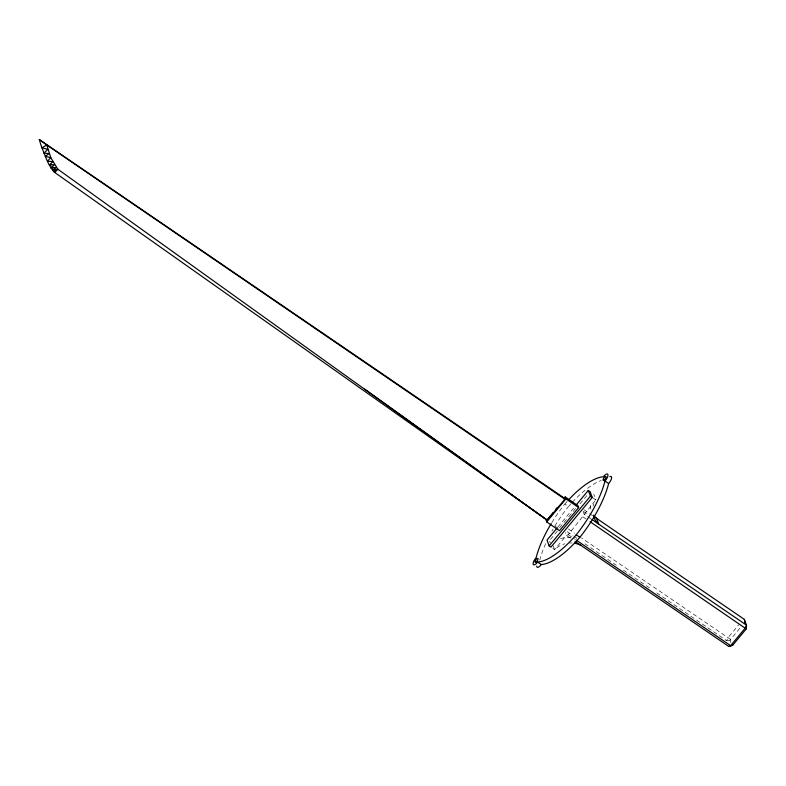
<?xml version="1.0" encoding="UTF-8"?>
<svg xmlns="http://www.w3.org/2000/svg" width="786" height="786" viewBox="0 0 786 786"><rect width="100%" height="100%" fill="white"/><g stroke="black" fill="none" stroke-linecap="round" stroke-linejoin="round"><path stroke-width="0.59" stroke-dasharray="3.93 2.95" d="M552.784 548.392L554.602 549.64L566.401 535.443L568.239 534.627L595.169 500.829M656.811 592.939L726.667 640.688L727.787 637.957L738.653 624.88M730.842 642.555L730.106 640.561L730.577 639.431L741.1 626.766M557.903 527.003L574.271 507.314M559.544 527.819L567.973 517.669M568.74 516.746L575.647 508.434M557.392 531.061L548.825 541.377L550.652 542.625M579.989 503.865L587.004 495.426M726.667 640.688L730.106 640.561M730.577 639.431L581.532 537.968M593.165 498.069L595.906 499.945L593.774 494.178M583.919 509.701L588.783 513.032M589.755 513.7L592.673 515.695M583.163 511.254L588.213 514.702M590.915 518.799L584.106 514.142L583.399 512.217M551.831 522.562A66.446 24.189 -55.6 0 1 564.849 504.023L568.494 506.518A66.446 24.189 -55.6 0 1 570.764 503.944M582.986 516.883L586.012 518.947M568.416 529.007L574.468 533.144M567.187 531.67L573.033 535.659M574.006 536.327L576.924 538.322M584.941 543.804L616.322 565.262M623.406 570.105L650.739 588.793M568.239 534.627L575.293 539.461M554.837 526.06L558.767 528.742M570.302 538.105L566.401 535.443L565.34 532.554M553.187 545.798L554.602 549.64A21.36 19.257 -20.3 0 1 564.947 543.765M590.885 509.161A21.36 19.257 -20.3 0 1 590.541 502.608M593.096 506.174A21.36 19.257 -20.3 0 1 593.784 504.023M569.703 542.998A21.36 19.257 -20.3 0 1 572.08 542.998M560.516 538.734A21.36 19.257 -20.3 0 1 572.306 537.467M539.736 560.271A66.446 24.189 -55.6 0 1 546.25 542.301M551.91 531.159A66.446 24.189 -55.6 0 1 553.069 529.125M554.867 526.07A66.446 24.189 -55.6 0 1 568.494 506.518M564.849 504.023A66.446 24.189 -55.6 0 1 567.119 501.448M572.287 502.283A66.446 24.189 -55.6 0 1 601.261 480.531"/><path stroke-width="1.18" d="M575.165 541.436L728.799 646.465L732.709 645.198L746.238 628.918L746.494 625.165L744.362 619.388L593.646 516.353M39.3 139.535L46.777 145.007L50.825 157.74L57.84 169.216L547.095 520.086L564.967 499.267L564.613 498.304L39.3 139.535A155.117 139.888 -20.3 0 0 41.904 147.797C45.539 156.208 48.162 165.984 54.804 172.527L547.095 520.086L553.187 512.511M555.476 509.672L556.999 507.776M563.641 498.786L565.173 496.939L577.946 505.663L578.653 507.589L559.485 530.668L546.712 521.933L545.995 520.008M546.712 521.933L565.891 498.855L565.173 496.939M557.127 527.937L546.997 540.129L549.129 545.906L550.957 547.144L592.261 497.45L590.119 491.682L588.301 490.435L575.833 505.437M549.129 545.906L590.433 496.202L588.301 490.435M52.407 166.416L51.09 167.978L56.474 167.418L52.564 170.503L57.84 169.216L54.804 172.527M54.057 169.069L52.564 170.503L54.598 169.805M53.173 167.556L51.09 167.978L54.578 164.618L49.439 164.962L52.839 161.729L47.465 161.101L50.825 157.74L45.274 156.335L49.125 153.604L43.947 153.191L47.779 149.36L41.904 147.797L46.777 145.007L564.967 499.267M53.743 171.692L57.84 169.216M728.799 646.465L732.709 645.198M49.439 164.962L51.414 164.608M568.642 499.788A66.446 24.189 -55.6 0 1 603.402 476.768A5.325 1.936 -55.6 0 1 607.883 474.469A5.325 1.936 -55.6 0 1 604.994 481.052L608.639 483.547A66.446 24.189 -55.6 0 1 579.881 537.3A66.446 24.189 -55.6 0 1 541.328 564.554A5.325 1.936 -55.6 0 1 536.75 566.097M590.433 496.202L592.261 497.45M565.891 498.855L578.653 507.589M591.887 519.467L746.494 625.165L745.374 627.896L730.626 645.65L576.305 540.149M590.05 521.707L746.238 628.918M551.212 523.574A66.446 24.189 -55.6 0 0 536.091 557.775A5.325 1.936 -55.6 0 0 533.193 564.358A5.325 1.936 -55.6 0 0 537.673 562.069A66.446 24.189 -55.6 0 0 576.226 534.804L579.881 537.3M537.673 562.069L541.328 564.554M364.675 389.139L547.095 520.086M744.362 619.388L744.863 622.817M593.597 515.095A21.36 19.257 -20.3 0 0 596.564 518.357L598.706 524.124A21.36 19.257 -20.3 0 1 593.676 517.011M574.438 543.244A21.36 19.257 -20.3 0 1 581.001 545.425M604.994 481.052A66.446 24.189 -55.6 0 1 576.226 534.804M609.828 476.689A5.325 1.936 -55.6 0 1 611.567 478.202A5.325 1.936 -55.6 0 1 608.639 483.547M604.139 480.177A2.378 0.865 -55.6 0 0 606.045 476.68A2.378 0.865 -55.6 0 0 603.53 478.517A2.378 0.865 -55.6 0 0 604.139 480.177M536.081 562.088A2.378 0.865 -55.6 0 0 537.978 558.591A2.378 0.865 -55.6 0 0 535.462 560.428A2.378 0.865 -55.6 0 0 536.081 562.088"/></g></svg>
